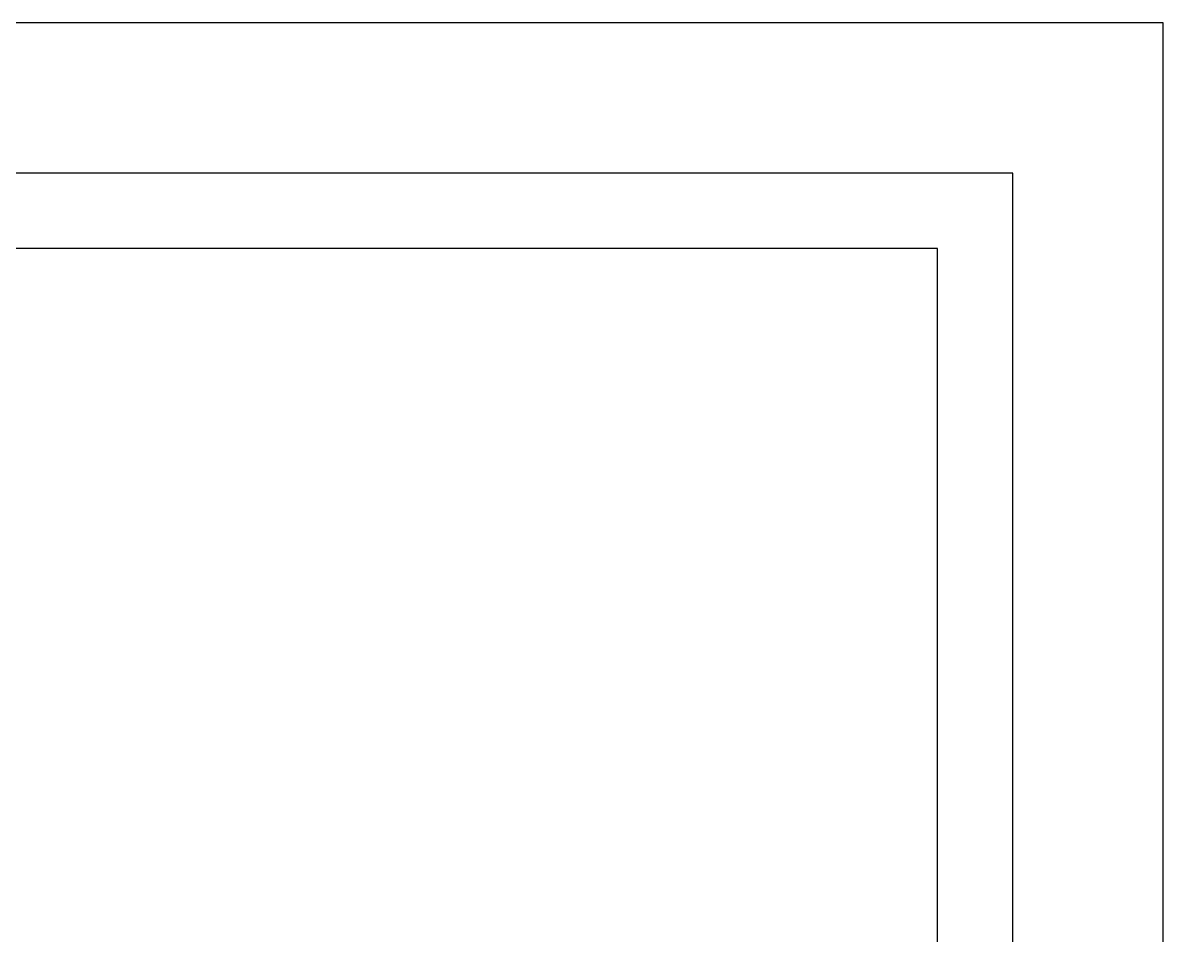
# Model space of a CAD drawing. Extents: x 96704 to 336282, y 34580 to 122302.
# Drawn here: x 167867 to 169518, y 50537 to 51858 of the extents above; entities that cross this region are included whole.
import ezdxf

# ---------------------------------------------------------------- set-up
doc = ezdxf.new("R2010")
doc.units = 0
doc.header["$LTSCALE"] = 1000
doc.header["$MEASUREMENT"] = 0

msp = doc.modelspace()

# ---------------------------------------------------------------- linework, layer by layer
at = {"color": 251}
for p, q in [((169299.7, 51640.2), (153858.6, 51640.2)), ((169299.7, 40827.7), (169299.7, 51640.2))]:
    msp.add_line(p, q, dxfattribs=at)
for p, q in [((169190.8, 51531.3), (153967.5, 51531.3)), ((169190.8, 40936.6), (169190.8, 51531.3))]:
    msp.add_line(p, q)
msp.add_lwpolyline([(153609.6, 40609.9), (169517.5, 40609.9), (169517.5, 51858), (153609.6, 51858)], close=True)

doc.saveas('drawing.dxf')
